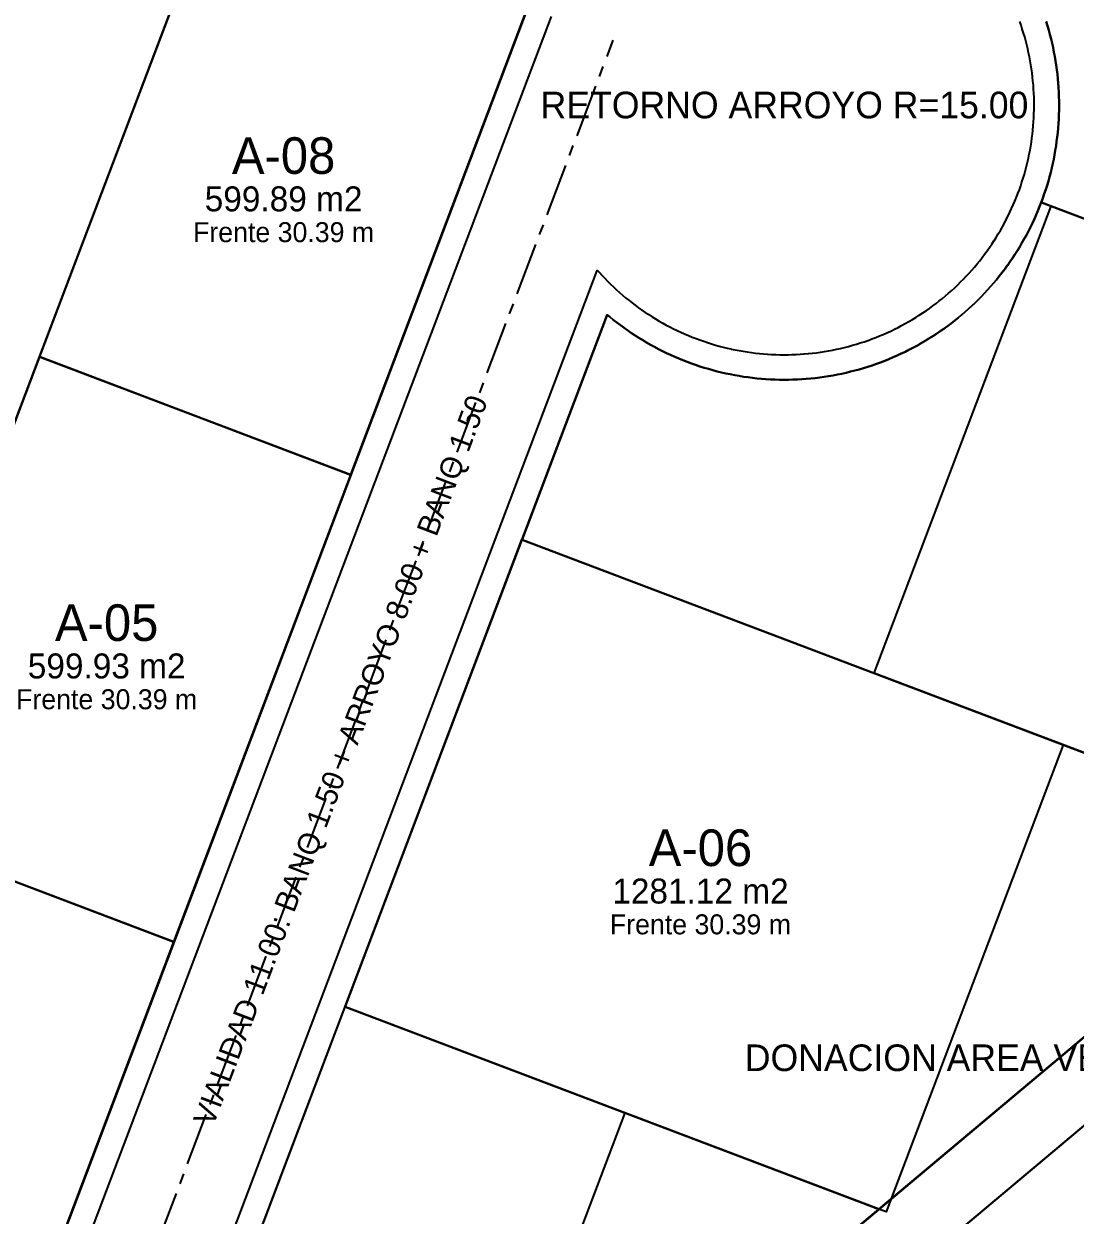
# Model space of a CAD drawing. Header units: metres. Extents: x 357856 to 358234, y 2285113 to 2285465.
# Drawn here: x 357917.5 to 357980.7, y 2285176.3 to 2285247.9 of the extents above; entities that cross this region are included whole.
import ezdxf
from ezdxf.enums import TextEntityAlignment as Align

# ---------------------------------------------------------------- set-up
doc = ezdxf.new("R2010")
doc.units = ezdxf.units.M
doc.linetypes.add('CENTER', pattern=[5.08, 3.175, -0.635, 0.635, -0.635])
for name, color, linetype in [('ACCESO', 1, 'Continuous'), ('BODEGA-HUELLA', 30, 'Continuous'), ('DONACION-AREA-VERDE', 3, 'Continuous'), ('LOTES', 2, 'Continuous'), ('POLIGONO', 5, 'Continuous'), ('TEXTO', 7, 'Continuous'), ('VIAL-ARROYO', 8, 'Continuous'), ('VIAL-DERECHO-VIA', 9, 'Continuous'), ('VIAL-EJE', 1, 'Continuous')]:
    doc.layers.add(name, color=color, linetype=linetype)

msp = doc.modelspace()

# ---------------------------------------------------------------- linework, layer by layer
at = {"layer": 'BODEGA-HUELLA'}
for points in [[(357929.065, 2285255.949), (357947.765, 2285248.863), (357937.134, 2285220.81), (357918.435, 2285227.896), (357929.065, 2285255.949)], [(357979.215, 2285236.945), (358006.281, 2285226.689), (357995.651, 2285198.635), (357968.584, 2285208.892), (357979.215, 2285236.945)], [(357918.434, 2285227.896), (357937.134, 2285220.81), (357926.504, 2285192.756), (357907.803, 2285199.843), (357918.434, 2285227.896)], [(357947.42, 2285216.912), (357979.941, 2285204.588), (357969.311, 2285176.535), (357936.79, 2285188.859), (357947.42, 2285216.912)], [(357907.802, 2285199.843), (357926.504, 2285192.756), (357915.873, 2285164.703), (357897.171, 2285171.79), (357907.802, 2285199.843)], [(357936.79, 2285188.859), (357953.601, 2285182.488), (357942.971, 2285154.435), (357926.159, 2285160.805), (357936.79, 2285188.859)]]:
    msp.add_lwpolyline(points, close=True, dxfattribs=at)
at = {"layer": 'DONACION-AREA-VERDE'}
for points in [[(358060.715, 2285253.766), (357908.265, 2285125.854)], [(357910.508, 2285122.424), (358063.944, 2285251.164)]]:
    msp.add_lwpolyline(points, dxfattribs=at)
at = {"layer": 'LOTES'}
for points in [[(357929.063, 2285255.939), (357918.438, 2285227.905), (357918.438, 2285227.905), (357918.438, 2285227.904), (357918.438, 2285227.903), (357918.438, 2285227.902), (357918.438, 2285227.901), (357918.438, 2285227.9), (357918.438, 2285227.899), (357918.438, 2285227.898), (357918.439, 2285227.897), (357918.439, 2285227.897), (357918.44, 2285227.896), (357918.44, 2285227.895), (357918.441, 2285227.894), (357918.442, 2285227.894), (357918.442, 2285227.893), (357918.443, 2285227.893), (357918.444, 2285227.892), (357937.125, 2285220.813), (357937.126, 2285220.813), (357937.127, 2285220.813), (357937.128, 2285220.813), (357937.129, 2285220.813), (357937.13, 2285220.813), (357937.131, 2285220.813), (357937.132, 2285220.813), (357937.132, 2285220.814), (357937.133, 2285220.814), (357937.134, 2285220.815), (357937.135, 2285220.815), (357937.136, 2285220.816), (357937.136, 2285220.817), (357937.137, 2285220.817), (357937.137, 2285220.818), (357937.138, 2285220.819), (357947.761, 2285248.854)], [(357978.915, 2285248.028), (357978.994, 2285247.771), (357978.994, 2285247.77), (357978.994, 2285247.77), (357978.995, 2285247.77), (357979.07, 2285247.511), (357979.07, 2285247.511), (357979.07, 2285247.511), (357979.07, 2285247.511), (357979.141, 2285247.251), (357979.141, 2285247.251), (357979.142, 2285247.251), (357979.142, 2285247.251), (357979.209, 2285246.99), (357979.209, 2285246.989), (357979.209, 2285246.989), (357979.209, 2285246.989), (357979.271, 2285246.727), (357979.272, 2285246.727), (357979.272, 2285246.727), (357979.272, 2285246.726), (357979.33, 2285246.464), (357979.33, 2285246.463), (357979.33, 2285246.463), (357979.33, 2285246.463), (357979.384, 2285246.199), (357979.384, 2285246.199), (357979.384, 2285246.199), (357979.384, 2285246.198), (357979.434, 2285245.934), (357979.434, 2285245.933), (357979.434, 2285245.933), (357979.434, 2285245.933), (357979.48, 2285245.668), (357979.48, 2285245.667), (357979.48, 2285245.667), (357979.48, 2285245.667), (357979.521, 2285245.401), (357979.521, 2285245.401), (357979.521, 2285245.4), (357979.521, 2285245.4), (357979.558, 2285245.133), (357979.558, 2285245.133), (357979.558, 2285245.133), (357979.558, 2285245.133), (357979.59, 2285244.865), (357979.59, 2285244.865), (357979.59, 2285244.865), (357979.59, 2285244.865), (357979.618, 2285244.597), (357979.618, 2285244.597), (357979.618, 2285244.596), (357979.618, 2285244.596), (357979.642, 2285244.328), (357979.642, 2285244.328), (357979.642, 2285244.328), (357979.642, 2285244.327), (357979.661, 2285244.059), (357979.661, 2285244.058), (357979.661, 2285244.058), (357979.661, 2285244.058), (357979.676, 2285243.789), (357979.676, 2285243.789), (357979.676, 2285243.789), (357979.676, 2285243.788), (357979.686, 2285243.519), (357979.686, 2285243.519), (357979.686, 2285243.519), (357979.686, 2285243.519), (357979.692, 2285243.249), (357979.692, 2285243.249), (357979.692, 2285243.249), (357979.692, 2285243.249), (357979.694, 2285242.979), (357979.694, 2285242.979), (357979.694, 2285242.979), (357979.694, 2285242.979), (357979.691, 2285242.709), (357979.691, 2285242.709), (357979.691, 2285242.709), (357979.691, 2285242.709), (357979.684, 2285242.44), (357979.684, 2285242.439), (357979.684, 2285242.439), (357979.684, 2285242.439), (357979.672, 2285242.17), (357979.672, 2285242.17), (357979.672, 2285242.169), (357979.672, 2285242.169), (357979.656, 2285241.9), (357979.656, 2285241.9), (357979.656, 2285241.9), (357979.656, 2285241.9), (357979.636, 2285241.631), (357979.636, 2285241.631), (357979.636, 2285241.631), (357979.636, 2285241.63), (357979.611, 2285241.362), (357979.611, 2285241.362), (357979.611, 2285241.362), (357979.611, 2285241.362), (357979.582, 2285241.094), (357979.582, 2285241.094), (357979.582, 2285241.093), (357979.582, 2285241.093), (357979.548, 2285240.826), (357979.548, 2285240.826), (357979.548, 2285240.826), (357979.548, 2285240.825), (357979.51, 2285240.559), (357979.51, 2285240.558), (357979.51, 2285240.558), (357979.51, 2285240.558), (357979.468, 2285240.292), (357979.468, 2285240.292), (357979.468, 2285240.292), (357979.468, 2285240.291), (357979.421, 2285240.026), (357979.421, 2285240.026), (357979.421, 2285240.026), (357979.421, 2285240.026), (357979.37, 2285239.761), (357979.37, 2285239.761), (357979.37, 2285239.761), (357979.37, 2285239.76), (357979.314, 2285239.497), (357979.314, 2285239.497), (357979.314, 2285239.496), (357979.314, 2285239.496), (357979.255, 2285239.234), (357979.255, 2285239.233), (357979.255, 2285239.233), (357979.255, 2285239.233), (357979.191, 2285238.971), (357979.191, 2285238.971), (357979.191, 2285238.971), (357979.191, 2285238.971), (357979.122, 2285238.71), (357979.122, 2285238.71), (357979.122, 2285238.71), (357979.122, 2285238.71), (357979.05, 2285238.45), (357979.05, 2285238.45), (357979.05, 2285238.45), (357979.05, 2285238.449), (357978.973, 2285238.191), (357978.973, 2285238.191), (357978.973, 2285238.191), (357978.973, 2285238.191), (357978.892, 2285237.934), (357978.892, 2285237.934), (357978.892, 2285237.933), (357978.892, 2285237.933), (357978.807, 2285237.678), (357978.807, 2285237.677), (357978.806, 2285237.677), (357978.806, 2285237.677), (357978.717, 2285237.423), (357978.717, 2285237.423), (357978.717, 2285237.422), (357978.717, 2285237.422), (357978.63, 2285237.188), (357978.63, 2285237.188), (357978.63, 2285237.186), (357978.629, 2285237.184), (357978.629, 2285237.182), (357978.629, 2285237.18), (357978.629, 2285237.178), (357978.63, 2285237.176), (357978.63, 2285237.175), (357978.631, 2285237.173), (357978.632, 2285237.171), (357978.633, 2285237.169), (357978.634, 2285237.168), (357978.635, 2285237.166), (357978.637, 2285237.165), (357978.639, 2285237.164), (357978.64, 2285237.163), (357978.642, 2285237.162), (358021.537, 2285220.908)], [(358021.532, 2285220.909), (357978.633, 2285237.166), (357978.632, 2285237.166), (357978.631, 2285237.166), (357978.63, 2285237.167), (357978.629, 2285237.167), (357978.628, 2285237.166), (357978.627, 2285237.166), (357978.626, 2285237.166), (357978.625, 2285237.166), (357978.624, 2285237.165), (357978.623, 2285237.165), (357978.623, 2285237.164), (357978.622, 2285237.163), (357978.621, 2285237.163), (357978.621, 2285237.162), (357978.62, 2285237.161), (357978.62, 2285237.16), (357978.526, 2285236.918), (357978.526, 2285236.918), (357978.526, 2285236.918), (357978.526, 2285236.918), (357978.526, 2285236.917), (357978.424, 2285236.668), (357978.424, 2285236.668), (357978.424, 2285236.668), (357978.424, 2285236.668), (357978.424, 2285236.667), (357978.318, 2285236.419), (357978.318, 2285236.419), (357978.318, 2285236.419), (357978.318, 2285236.419), (357978.318, 2285236.419), (357978.208, 2285236.173), (357978.208, 2285236.173), (357978.208, 2285236.173), (357978.208, 2285236.173), (357978.208, 2285236.173), (357978.094, 2285235.928), (357978.094, 2285235.928), (357978.094, 2285235.928), (357978.094, 2285235.928), (357978.094, 2285235.928), (357977.976, 2285235.685), (357977.976, 2285235.685), (357977.976, 2285235.685), (357977.976, 2285235.685), (357977.976, 2285235.685), (357977.854, 2285235.444), (357977.854, 2285235.444), (357977.854, 2285235.444), (357977.854, 2285235.444), (357977.854, 2285235.444), (357977.728, 2285235.206), (357977.728, 2285235.206), (357977.728, 2285235.205), (357977.728, 2285235.205), (357977.728, 2285235.205), (357977.599, 2285234.969), (357977.599, 2285234.969), (357977.599, 2285234.969), (357977.598, 2285234.969), (357977.598, 2285234.969), (357977.465, 2285234.734), (357977.465, 2285234.734), (357977.465, 2285234.734), (357977.465, 2285234.734), (357977.465, 2285234.734), (357977.328, 2285234.502), (357977.328, 2285234.502), (357977.328, 2285234.502), (357977.327, 2285234.502), (357977.327, 2285234.502), (357977.186, 2285234.272), (357977.186, 2285234.272), (357977.186, 2285234.272), (357977.186, 2285234.271), (357977.186, 2285234.271), (357977.041, 2285234.044), (357977.041, 2285234.044), (357977.041, 2285234.044), (357977.041, 2285234.044), (357977.041, 2285234.044), (357976.893, 2285233.819), (357976.893, 2285233.819), (357976.893, 2285233.818), (357976.893, 2285233.818), (357976.893, 2285233.818), (357976.74, 2285233.596), (357976.74, 2285233.596), (357976.74, 2285233.596), (357976.74, 2285233.595), (357976.74, 2285233.595), (357976.585, 2285233.375), (357976.584, 2285233.375), (357976.584, 2285233.375), (357976.584, 2285233.375), (357976.584, 2285233.375), (357976.425, 2285233.158), (357976.425, 2285233.157), (357976.425, 2285233.157), (357976.425, 2285233.157), (357976.425, 2285233.157), (357976.262, 2285232.942), (357976.262, 2285232.942), (357976.262, 2285232.942), (357976.262, 2285232.942), (357976.262, 2285232.942), (357976.095, 2285232.73), (357976.095, 2285232.73), (357976.095, 2285232.73), (357976.095, 2285232.73), (357976.095, 2285232.73), (357975.925, 2285232.52), (357975.925, 2285232.52), (357975.925, 2285232.52), (357975.925, 2285232.52), (357975.925, 2285232.52), (357975.752, 2285232.313), (357975.752, 2285232.313), (357975.752, 2285232.313), (357975.752, 2285232.313), (357975.752, 2285232.313), (357975.575, 2285232.109), (357975.575, 2285232.109), (357975.575, 2285232.109), (357975.575, 2285232.109), (357975.575, 2285232.109), (357975.395, 2285231.908), (357975.395, 2285231.908), (357975.395, 2285231.908), (357975.395, 2285231.908), (357975.395, 2285231.908), (357975.212, 2285231.71), (357975.212, 2285231.71), (357975.211, 2285231.71), (357975.211, 2285231.71), (357975.211, 2285231.71), (357975.025, 2285231.515), (357975.025, 2285231.515), (357975.025, 2285231.515), (357975.025, 2285231.515), (357975.025, 2285231.515), (357974.835, 2285231.323), (357974.835, 2285231.323), (357974.835, 2285231.323), (357974.835, 2285231.323), (357974.835, 2285231.323), (357974.642, 2285231.134), (357974.642, 2285231.134), (357974.642, 2285231.134), (357974.642, 2285231.134), (357974.642, 2285231.134), (357974.446, 2285230.948), (357974.446, 2285230.948), (357974.446, 2285230.948), (357974.446, 2285230.948), (357974.446, 2285230.948), (357974.247, 2285230.766), (357974.247, 2285230.766), (357974.247, 2285230.766), (357974.247, 2285230.766), (357974.247, 2285230.765), (357974.045, 2285230.587), (357974.045, 2285230.586), (357974.045, 2285230.586), (357974.045, 2285230.586), (357974.045, 2285230.586), (357973.841, 2285230.411), (357973.841, 2285230.411), (357973.841, 2285230.411), (357973.84, 2285230.41), (357973.84, 2285230.41), (357973.633, 2285230.238), (357973.633, 2285230.238), (357973.633, 2285230.238), (357973.633, 2285230.238), (357973.633, 2285230.238), (357973.423, 2285230.069), (357973.422, 2285230.069), (357973.422, 2285230.069), (357973.422, 2285230.069), (357973.422, 2285230.069), (357973.209, 2285229.903), (357973.209, 2285229.903), (357973.209, 2285229.903), (357973.209, 2285229.903), (357973.209, 2285229.903), (357972.993, 2285229.741), (357972.993, 2285229.741), (357972.993, 2285229.741), (357972.993, 2285229.741), (357972.993, 2285229.741), (357972.775, 2285229.583), (357972.775, 2285229.583), (357972.775, 2285229.583), (357972.775, 2285229.583), (357972.775, 2285229.583), (357972.554, 2285229.428), (357972.554, 2285229.428), (357972.554, 2285229.428), (357972.554, 2285229.428), (357972.554, 2285229.428), (357972.33, 2285229.276), (357972.33, 2285229.276), (357972.33, 2285229.276), (357972.33, 2285229.276), (357972.33, 2285229.276), (357972.104, 2285229.129), (357972.104, 2285229.129), (357972.104, 2285229.129), (357972.104, 2285229.129), (357972.104, 2285229.129), (357971.876, 2285228.985), (357971.876, 2285228.985), (357971.876, 2285228.985), (357971.876, 2285228.985), (357971.875, 2285228.985), (357971.645, 2285228.845), (357971.645, 2285228.845), (357971.645, 2285228.845), (357971.645, 2285228.845), (357971.645, 2285228.845), (357971.412, 2285228.708), (357971.412, 2285228.708), (357971.412, 2285228.708), (357971.412, 2285228.708), (357971.412, 2285228.708), (357971.177, 2285228.576), (357971.177, 2285228.576), (357971.177, 2285228.576), (357971.177, 2285228.576), (357971.177, 2285228.576), (357970.94, 2285228.447), (357970.939, 2285228.447), (357970.939, 2285228.447), (357970.939, 2285228.447), (357970.939, 2285228.447), (357970.7, 2285228.322), (357970.7, 2285228.322), (357970.7, 2285228.322), (357970.7, 2285228.322), (357970.7, 2285228.322), (357970.459, 2285228.202), (357970.459, 2285228.201), (357970.459, 2285228.201), (357970.458, 2285228.201), (357970.458, 2285228.201), (357970.215, 2285228.085), (357970.215, 2285228.085), (357970.215, 2285228.085), (357970.215, 2285228.085), (357970.215, 2285228.084), (357969.97, 2285227.972), (357969.97, 2285227.972), (357969.97, 2285227.972), (357969.97, 2285227.972), (357969.97, 2285227.972), (357969.723, 2285227.863), (357969.723, 2285227.863), (357969.723, 2285227.863), (357969.723, 2285227.863), (357969.723, 2285227.863), (357969.474, 2285227.758), (357969.474, 2285227.758), (357969.474, 2285227.758), (357969.474, 2285227.758), (357969.474, 2285227.758), (357969.224, 2285227.657), (357969.224, 2285227.657), (357969.224, 2285227.657), (357969.223, 2285227.657), (357969.223, 2285227.657), (357968.972, 2285227.561), (357968.972, 2285227.561), (357968.971, 2285227.561), (357968.971, 2285227.561), (357968.971, 2285227.561), (357968.718, 2285227.468), (357968.718, 2285227.468), (357968.718, 2285227.468), (357968.718, 2285227.468), (357968.718, 2285227.468), (357968.463, 2285227.38), (357968.463, 2285227.38), (357968.463, 2285227.38), (357968.463, 2285227.38), (357968.462, 2285227.38), (357968.206, 2285227.296), (357968.206, 2285227.296), (357968.206, 2285227.296), (357968.206, 2285227.296), (357968.206, 2285227.296), (357967.948, 2285227.216), (357967.948, 2285227.216), (357967.948, 2285227.216), (357967.948, 2285227.216), (357967.948, 2285227.216), (357967.689, 2285227.14), (357967.689, 2285227.14), (357967.689, 2285227.14), (357967.689, 2285227.14), (357967.689, 2285227.14), (357967.429, 2285227.069), (357967.429, 2285227.069), (357967.429, 2285227.069), (357967.429, 2285227.069), (357967.429, 2285227.069), (357967.167, 2285227.002), (357967.167, 2285227.002), (357967.167, 2285227.002), (357967.167, 2285227.002), (357967.167, 2285227.002), (357966.905, 2285226.939), (357966.905, 2285226.939), (357966.905, 2285226.939), (357966.905, 2285226.939), (357966.904, 2285226.939), (357966.641, 2285226.88), (357966.641, 2285226.88), (357966.641, 2285226.88), (357966.641, 2285226.88), (357966.641, 2285226.88), (357966.377, 2285226.826), (357966.377, 2285226.826), (357966.377, 2285226.826), (357966.377, 2285226.826), (357966.376, 2285226.826), (357966.111, 2285226.776), (357966.111, 2285226.776), (357966.111, 2285226.776), (357966.111, 2285226.776), (357966.111, 2285226.776), (357965.845, 2285226.731), (357965.845, 2285226.731), (357965.845, 2285226.731), (357965.845, 2285226.731), (357965.845, 2285226.731), (357965.579, 2285226.689), (357965.578, 2285226.689), (357965.578, 2285226.689), (357965.578, 2285226.689), (357965.578, 2285226.689), (357965.311, 2285226.653), (357965.311, 2285226.653), (357965.311, 2285226.653), (357965.311, 2285226.653), (357965.311, 2285226.653), (357965.043, 2285226.62), (357965.043, 2285226.62), (357965.043, 2285226.62), (357965.043, 2285226.62), (357965.043, 2285226.62), (357964.775, 2285226.592), (357964.774, 2285226.592), (357964.774, 2285226.592), (357964.774, 2285226.592), (357964.774, 2285226.592), (357964.506, 2285226.568), (357964.506, 2285226.568), (357964.505, 2285226.568), (357964.505, 2285226.568), (357964.505, 2285226.568), (357964.236, 2285226.549), (357964.236, 2285226.549), (357964.236, 2285226.549), (357964.236, 2285226.549), (357964.236, 2285226.549), (357963.967, 2285226.534), (357963.967, 2285226.534), (357963.967, 2285226.534), (357963.967, 2285226.534), (357963.966, 2285226.534), (357963.697, 2285226.524), (357963.697, 2285226.524), (357963.697, 2285226.524), (357963.697, 2285226.524), (357963.697, 2285226.524), (357963.427, 2285226.518), (357963.427, 2285226.518), (357963.427, 2285226.518), (357963.427, 2285226.518), (357963.427, 2285226.518), (357963.157, 2285226.516), (357963.157, 2285226.516), (357963.157, 2285226.516), (357963.157, 2285226.516), (357963.157, 2285226.516), (357962.887, 2285226.519), (357962.887, 2285226.519), (357962.887, 2285226.519), (357962.887, 2285226.519), (357962.887, 2285226.519), (357962.617, 2285226.526), (357962.617, 2285226.526), (357962.617, 2285226.526), (357962.617, 2285226.526), (357962.617, 2285226.526), (357962.348, 2285226.538), (357962.347, 2285226.538), (357962.347, 2285226.538), (357962.347, 2285226.538), (357962.347, 2285226.538), (357962.078, 2285226.554), (357962.078, 2285226.554), (357962.078, 2285226.554), (357962.078, 2285226.554), (357962.078, 2285226.554), (357961.809, 2285226.575), (357961.809, 2285226.575), (357961.809, 2285226.575), (357961.809, 2285226.575), (357961.808, 2285226.575), (357961.54, 2285226.599), (357961.54, 2285226.599), (357961.54, 2285226.599), (357961.54, 2285226.599), (357961.54, 2285226.599), (357961.272, 2285226.629), (357961.272, 2285226.629), (357961.271, 2285226.629), (357961.271, 2285226.629), (357961.271, 2285226.629), (357961.004, 2285226.662), (357961.004, 2285226.662), (357961.004, 2285226.662), (357961.003, 2285226.662), (357961.003, 2285226.662), (357960.736, 2285226.7), (357960.736, 2285226.7), (357960.736, 2285226.7), (357960.736, 2285226.7), (357960.736, 2285226.7), (357960.47, 2285226.743), (357960.47, 2285226.743), (357960.47, 2285226.743), (357960.47, 2285226.743), (357960.469, 2285226.743), (357960.204, 2285226.789), (357960.204, 2285226.789), (357960.204, 2285226.79), (357960.204, 2285226.79), (357960.204, 2285226.79), (357959.939, 2285226.841), (357959.939, 2285226.841), (357959.939, 2285226.841), (357959.939, 2285226.841), (357959.938, 2285226.841), (357959.675, 2285226.896), (357959.675, 2285226.896), (357959.674, 2285226.896), (357959.674, 2285226.896), (357959.674, 2285226.896), (357959.411, 2285226.956), (357959.411, 2285226.956), (357959.411, 2285226.956), (357959.411, 2285226.956), (357959.411, 2285226.956), (357959.149, 2285227.02), (357959.149, 2285227.02), (357959.149, 2285227.02), (357959.149, 2285227.02), (357959.149, 2285227.02), (357958.888, 2285227.088), (357958.888, 2285227.088), (357958.888, 2285227.088), (357958.888, 2285227.088), (357958.888, 2285227.088), (357958.628, 2285227.161), (357958.628, 2285227.161), (357958.628, 2285227.161), (357958.628, 2285227.161), (357958.627, 2285227.161), (357958.369, 2285227.238), (357958.369, 2285227.238), (357958.369, 2285227.238), (357958.369, 2285227.238), (357958.369, 2285227.238), (357958.112, 2285227.319), (357958.111, 2285227.319), (357958.111, 2285227.319), (357958.111, 2285227.319), (357958.111, 2285227.319), (357957.855, 2285227.404), (357957.855, 2285227.404), (357957.855, 2285227.404), (357957.855, 2285227.404), (357957.855, 2285227.404), (357957.601, 2285227.493), (357957.601, 2285227.493), (357957.6, 2285227.493), (357957.6, 2285227.493), (357957.6, 2285227.493), (357957.347, 2285227.587), (357957.347, 2285227.587), (357957.347, 2285227.587), (357957.347, 2285227.587), (357957.347, 2285227.587), (357957.096, 2285227.685), (357957.096, 2285227.685), (357957.096, 2285227.685), (357957.095, 2285227.685), (357957.095, 2285227.685), (357956.846, 2285227.786), (357956.846, 2285227.786), (357956.846, 2285227.787), (357956.845, 2285227.787), (357956.845, 2285227.787), (357956.597, 2285227.892), (357956.597, 2285227.892), (357956.597, 2285227.892), (357956.597, 2285227.892), (357956.597, 2285227.893), (357956.351, 2285228.002), (357956.351, 2285228.002), (357956.351, 2285228.002), (357956.351, 2285228.002), (357956.35, 2285228.002), (357956.106, 2285228.116), (357956.106, 2285228.116), (357956.106, 2285228.116), (357956.106, 2285228.116), (357956.106, 2285228.116), (357955.863, 2285228.234), (357955.863, 2285228.234), (357955.863, 2285228.234), (357955.863, 2285228.234), (357955.863, 2285228.234), (357955.622, 2285228.356), (357955.622, 2285228.356), (357955.622, 2285228.356), (357955.622, 2285228.356), (357955.622, 2285228.356), (357955.383, 2285228.482), (357955.383, 2285228.482), (357955.383, 2285228.482), (357955.383, 2285228.482), (357955.383, 2285228.482), (357955.147, 2285228.612), (357955.147, 2285228.612), (357955.147, 2285228.612), (357955.146, 2285228.612), (357955.146, 2285228.612), (357954.912, 2285228.745), (357954.912, 2285228.745), (357954.912, 2285228.745), (357954.912, 2285228.746), (357954.912, 2285228.746), (357954.68, 2285228.883), (357954.68, 2285228.883), (357954.68, 2285228.883), (357954.679, 2285228.883), (357954.679, 2285228.883), (357954.45, 2285229.024), (357954.45, 2285229.024), (357954.449, 2285229.024), (357954.449, 2285229.024), (357954.449, 2285229.024), (357954.222, 2285229.169), (357954.222, 2285229.169), (357954.222, 2285229.169), (357954.222, 2285229.169), (357954.222, 2285229.169), (357953.996, 2285229.318), (357953.996, 2285229.318), (357953.996, 2285229.318), (357953.996, 2285229.318), (357953.996, 2285229.318), (357953.774, 2285229.47), (357953.774, 2285229.47), (357953.773, 2285229.47), (357953.773, 2285229.47), (357953.773, 2285229.47), (357953.553, 2285229.626), (357953.553, 2285229.626), (357953.553, 2285229.626), (357953.553, 2285229.626), (357953.553, 2285229.626), (357953.335, 2285229.785), (357953.335, 2285229.785), (357953.335, 2285229.786), (357953.335, 2285229.786), (357953.335, 2285229.786), (357953.12, 2285229.949), (357953.12, 2285229.949), (357953.12, 2285229.949), (357953.12, 2285229.949), (357953.12, 2285229.949), (357952.908, 2285230.115), (357952.908, 2285230.115), (357952.908, 2285230.115), (357952.908, 2285230.115), (357952.907, 2285230.115), (357952.698, 2285230.285), (357952.698, 2285230.285), (357952.698, 2285230.285), (357952.698, 2285230.285), (357952.698, 2285230.285), (357952.55, 2285230.409), (357952.55, 2285230.409), (357952.55, 2285230.41), (357952.549, 2285230.41), (357952.549, 2285230.41), (357952.549, 2285230.41), (357952.549, 2285230.41), (357952.548, 2285230.411), (357952.547, 2285230.411), (357952.546, 2285230.411), (357952.545, 2285230.412), (357952.544, 2285230.412), (357952.543, 2285230.412), (357952.542, 2285230.412), (357952.541, 2285230.412), (357952.54, 2285230.411), (357952.539, 2285230.411), (357952.538, 2285230.411), (357952.537, 2285230.41), (357952.537, 2285230.41), (357952.536, 2285230.409), (357952.535, 2285230.408), (357952.535, 2285230.407), (357952.534, 2285230.406), (357952.534, 2285230.406), (357952.534, 2285230.406), (357952.534, 2285230.406), (357952.534, 2285230.405), (357952.534, 2285230.405), (357952.534, 2285230.405), (357947.424, 2285216.921), (357947.424, 2285216.921), (357947.424, 2285216.92), (357947.423, 2285216.919), (357947.423, 2285216.918), (357947.423, 2285216.917), (357947.423, 2285216.916), (357947.424, 2285216.915), (357947.424, 2285216.914), (357947.424, 2285216.914), (357947.425, 2285216.913), (357947.425, 2285216.912), (357947.426, 2285216.911), (357947.426, 2285216.91), (357947.427, 2285216.91), (357947.428, 2285216.909), (357947.429, 2285216.909), (357947.43, 2285216.908), (357995.203, 2285198.805)], [(357907.812, 2285199.839), (357926.494, 2285192.76), (357926.495, 2285192.76), (357926.496, 2285192.759), (357926.497, 2285192.759), (357926.498, 2285192.759), (357926.499, 2285192.759), (357926.5, 2285192.76), (357926.501, 2285192.76), (357926.502, 2285192.76), (357926.503, 2285192.761), (357926.504, 2285192.761), (357926.504, 2285192.762), (357926.505, 2285192.762), (357926.506, 2285192.763), (357926.506, 2285192.764), (357926.507, 2285192.765), (357926.507, 2285192.766), (357937.131, 2285220.8), (357937.131, 2285220.801), (357937.131, 2285220.802), (357937.131, 2285220.803), (357937.131, 2285220.804), (357937.131, 2285220.805), (357937.131, 2285220.806), (357937.131, 2285220.807), (357937.13, 2285220.808), (357937.13, 2285220.809), (357937.129, 2285220.81), (357937.129, 2285220.811), (357937.128, 2285220.811), (357937.127, 2285220.812), (357937.127, 2285220.812), (357937.126, 2285220.813), (357937.125, 2285220.813), (357918.444, 2285227.892), (357918.443, 2285227.893), (357918.442, 2285227.893), (357918.441, 2285227.893), (357918.44, 2285227.893), (357918.439, 2285227.893), (357918.438, 2285227.893), (357918.437, 2285227.892), (357918.436, 2285227.892), (357918.436, 2285227.892), (357918.435, 2285227.891), (357918.434, 2285227.89), (357918.433, 2285227.89), (357918.433, 2285227.889), (357918.432, 2285227.888), (357918.432, 2285227.887), (357918.431, 2285227.886), (357907.806, 2285199.852)], [(357995.192, 2285198.809), (357947.43, 2285216.908), (357947.429, 2285216.909), (357947.428, 2285216.909), (357947.427, 2285216.909), (357947.426, 2285216.909), (357947.425, 2285216.909), (357947.424, 2285216.909), (357947.423, 2285216.908), (357947.422, 2285216.908), (357947.421, 2285216.908), (357947.42, 2285216.907), (357947.42, 2285216.907), (357947.419, 2285216.906), (357947.418, 2285216.905), (357947.418, 2285216.904), (357947.417, 2285216.903), (357947.417, 2285216.903), (357936.793, 2285188.868), (357936.793, 2285188.868), (357936.793, 2285188.867), (357936.793, 2285188.866), (357936.793, 2285188.865), (357936.793, 2285188.864), (357936.793, 2285188.863), (357936.793, 2285188.862), (357936.793, 2285188.861), (357936.794, 2285188.86), (357936.794, 2285188.859), (357936.795, 2285188.859), (357936.795, 2285188.858), (357936.796, 2285188.857), (357936.797, 2285188.856), (357936.797, 2285188.856), (357936.798, 2285188.855), (357936.799, 2285188.855), (357968.863, 2285176.705), (357968.864, 2285176.704), (357968.865, 2285176.704), (357968.866, 2285176.704), (357968.867, 2285176.704), (357968.868, 2285176.704), (357968.868, 2285176.704), (357968.869, 2285176.705), (357968.87, 2285176.705), (357968.871, 2285176.705), (357968.872, 2285176.706), (357968.873, 2285176.706), (357995.195, 2285198.792)], [(357915.876, 2285164.712), (357926.5, 2285192.747), (357926.5, 2285192.748), (357926.501, 2285192.749), (357926.501, 2285192.75), (357926.501, 2285192.751), (357926.501, 2285192.752), (357926.5, 2285192.753), (357926.5, 2285192.754), (357926.5, 2285192.755), (357926.499, 2285192.756), (357926.499, 2285192.756), (357926.498, 2285192.757), (357926.498, 2285192.758), (357926.497, 2285192.759), (357926.496, 2285192.759), (357926.495, 2285192.76), (357926.494, 2285192.76), (357907.812, 2285199.839)], [(357942.533, 2285154.606), (357968.855, 2285176.692), (357968.856, 2285176.692), (357968.857, 2285176.693), (357968.857, 2285176.694), (357968.858, 2285176.695), (357968.858, 2285176.696), (357968.858, 2285176.697), (357968.859, 2285176.698), (357968.859, 2285176.698), (357968.859, 2285176.699), (357968.859, 2285176.7), (357968.859, 2285176.701), (357968.858, 2285176.702), (357968.858, 2285176.703), (357968.857, 2285176.704), (357968.857, 2285176.705), (357968.856, 2285176.706), (357968.856, 2285176.707), (357968.855, 2285176.707), (357968.854, 2285176.708), (357968.853, 2285176.708), (357968.852, 2285176.709), (357936.799, 2285188.855), (357936.798, 2285188.855), (357936.797, 2285188.856), (357936.796, 2285188.856), (357936.795, 2285188.856), (357936.794, 2285188.856), (357936.793, 2285188.855), (357936.792, 2285188.855), (357936.791, 2285188.855), (357936.791, 2285188.854), (357936.79, 2285188.854), (357936.789, 2285188.853), (357936.788, 2285188.852), (357936.788, 2285188.852), (357936.787, 2285188.851), (357936.787, 2285188.85), (357936.786, 2285188.849), (357926.163, 2285160.815)]]:
    msp.add_lwpolyline(points, dxfattribs=at)
at = {"layer": 'POLIGONO'}
msp.add_lwpolyline([(357879.275, 2285124.569), (357941.62, 2285289.073), (358060.309, 2285262.565), (358062.258, 2285261.775), (358063.927, 2285260.344), (358065.119, 2285258.556), (358065.644, 2285256.291), (358065.512, 2285254.145), (358063.945, 2285251.165), (357910.507, 2285122.423), (357905.462, 2285119.92), (357901.328, 2285119.682), (357879.275, 2285124.569)], close=True, dxfattribs=at)
at = {"layer": 'VIAL-ARROYO'}
for points in [[(357949.167, 2285248.332), (357916.677, 2285162.593)], [(357923.585, 2285158.244), (357951.942, 2285233.076), (357951.942, 2285233.077), (357951.943, 2285233.078), (357951.943, 2285233.079), (357951.944, 2285233.079), (357951.944, 2285233.08), (357951.945, 2285233.081), (357951.946, 2285233.081), (357951.947, 2285233.082), (357951.948, 2285233.082), (357951.949, 2285233.082), (357951.95, 2285233.082), (357951.951, 2285233.083), (357951.952, 2285233.083), (357951.953, 2285233.082), (357951.954, 2285233.082), (357951.954, 2285233.082), (357951.955, 2285233.082), (357951.956, 2285233.081), (357951.957, 2285233.081), (357951.958, 2285233.08), (357951.959, 2285233.079), (357952.057, 2285232.968), (357952.057, 2285232.968), (357952.223, 2285232.787), (357952.223, 2285232.787), (357952.392, 2285232.609), (357952.392, 2285232.609), (357952.564, 2285232.434), (357952.564, 2285232.434), (357952.738, 2285232.261), (357952.738, 2285232.261), (357952.916, 2285232.092), (357952.916, 2285232.091), (357953.096, 2285231.925), (357953.096, 2285231.925), (357953.278, 2285231.761), (357953.279, 2285231.761), (357953.464, 2285231.6), (357953.464, 2285231.6), (357953.652, 2285231.443), (357953.652, 2285231.443), (357953.843, 2285231.288), (357953.843, 2285231.288), (357954.036, 2285231.137), (357954.036, 2285231.137), (357954.231, 2285230.988), (357954.232, 2285230.988), (357954.429, 2285230.843), (357954.43, 2285230.843), (357954.63, 2285230.702), (357954.63, 2285230.701), (357954.832, 2285230.563), (357954.833, 2285230.563), (357955.037, 2285230.428), (357955.037, 2285230.428), (357955.244, 2285230.296), (357955.244, 2285230.296), (357955.454, 2285230.168), (357955.454, 2285230.168), (357955.665, 2285230.043), (357955.665, 2285230.043), (357955.878, 2285229.921), (357955.878, 2285229.921), (357956.093, 2285229.803), (357956.093, 2285229.803), (357956.31, 2285229.689), (357956.311, 2285229.689), (357956.529, 2285229.578), (357956.53, 2285229.578), (357956.75, 2285229.471), (357956.75, 2285229.471), (357956.973, 2285229.367), (357956.973, 2285229.367), (357957.197, 2285229.267), (357957.197, 2285229.267), (357957.423, 2285229.171), (357957.423, 2285229.171), (357957.65, 2285229.079), (357957.65, 2285229.078), (357957.879, 2285228.99), (357957.879, 2285228.99), (357958.109, 2285228.905), (357958.109, 2285228.905), (357958.34, 2285228.823), (357958.341, 2285228.823), (357958.573, 2285228.746), (357958.573, 2285228.746), (357958.807, 2285228.672), (357958.808, 2285228.672), (357959.043, 2285228.602), (357959.043, 2285228.602), (357959.279, 2285228.536), (357959.279, 2285228.536), (357959.517, 2285228.474), (357959.517, 2285228.474), (357959.755, 2285228.416), (357959.755, 2285228.416), (357959.994, 2285228.362), (357959.995, 2285228.361), (357960.235, 2285228.311), (357960.235, 2285228.311), (357960.476, 2285228.265), (357960.476, 2285228.265), (357960.717, 2285228.222), (357960.717, 2285228.222), (357960.96, 2285228.184), (357960.96, 2285228.184), (357961.203, 2285228.149), (357961.203, 2285228.149), (357961.446, 2285228.118), (357961.446, 2285228.118), (357961.69, 2285228.092), (357961.69, 2285228.092), (357961.935, 2285228.069), (357961.935, 2285228.069), (357962.179, 2285228.051), (357962.179, 2285228.051), (357962.424, 2285228.036), (357962.424, 2285228.036), (357962.669, 2285228.025), (357962.67, 2285228.025), (357962.915, 2285228.019), (357962.915, 2285228.019), (357963.16, 2285228.016), (357963.16, 2285228.016), (357963.406, 2285228.018), (357963.406, 2285228.018), (357963.651, 2285228.023), (357963.651, 2285228.023), (357963.896, 2285228.033), (357963.896, 2285228.033), (357964.141, 2285228.046), (357964.142, 2285228.046), (357964.386, 2285228.064), (357964.386, 2285228.064), (357964.631, 2285228.085), (357964.631, 2285228.085), (357964.875, 2285228.111), (357964.875, 2285228.111), (357965.118, 2285228.14), (357965.119, 2285228.14), (357965.362, 2285228.174), (357965.362, 2285228.174), (357965.604, 2285228.211), (357965.604, 2285228.211), (357965.846, 2285228.253), (357965.846, 2285228.253), (357966.087, 2285228.298), (357966.087, 2285228.298), (357966.328, 2285228.347), (357966.328, 2285228.347), (357966.567, 2285228.4), (357966.567, 2285228.4), (357966.806, 2285228.458), (357966.806, 2285228.458), (357967.044, 2285228.519), (357967.044, 2285228.519), (357967.28, 2285228.584), (357967.281, 2285228.584), (357967.516, 2285228.652), (357967.516, 2285228.652), (357967.75, 2285228.725), (357967.751, 2285228.725), (357967.984, 2285228.801), (357967.984, 2285228.802), (357968.216, 2285228.882), (357968.216, 2285228.882), (357968.446, 2285228.966), (357968.446, 2285228.966), (357968.675, 2285229.054), (357968.675, 2285229.054), (357968.903, 2285229.145), (357968.903, 2285229.145), (357969.129, 2285229.24), (357969.129, 2285229.24), (357969.354, 2285229.339), (357969.354, 2285229.339), (357969.577, 2285229.442), (357969.577, 2285229.442), (357969.798, 2285229.548), (357969.798, 2285229.548), (357970.018, 2285229.658), (357970.018, 2285229.658), (357970.235, 2285229.771), (357970.235, 2285229.772), (357970.451, 2285229.888), (357970.451, 2285229.889), (357970.665, 2285230.009), (357970.665, 2285230.009), (357970.877, 2285230.133), (357970.877, 2285230.133), (357971.086, 2285230.26), (357971.086, 2285230.26), (357971.294, 2285230.391), (357971.294, 2285230.391), (357971.499, 2285230.525), (357971.5, 2285230.526), (357971.703, 2285230.663), (357971.703, 2285230.663), (357971.904, 2285230.804), (357971.904, 2285230.804), (357972.102, 2285230.948), (357972.103, 2285230.948), (357972.299, 2285231.095), (357972.299, 2285231.095), (357972.492, 2285231.246), (357972.493, 2285231.246), (357972.684, 2285231.4), (357972.684, 2285231.4), (357972.873, 2285231.556), (357972.873, 2285231.557), (357973.059, 2285231.716), (357973.059, 2285231.716), (357973.242, 2285231.879), (357973.243, 2285231.879), (357973.423, 2285232.045), (357973.423, 2285232.045), (357973.601, 2285232.214), (357973.602, 2285232.214), (357973.777, 2285232.386), (357973.777, 2285232.386), (357973.949, 2285232.56), (357973.949, 2285232.56), (357974.119, 2285232.738), (357974.119, 2285232.738), (357974.286, 2285232.918), (357974.286, 2285232.918), (357974.449, 2285233.101), (357974.449, 2285233.101), (357974.61, 2285233.286), (357974.61, 2285233.286), (357974.768, 2285233.474), (357974.768, 2285233.474), (357974.922, 2285233.665), (357974.922, 2285233.665), (357975.074, 2285233.858), (357975.074, 2285233.858), (357975.222, 2285234.054), (357975.222, 2285234.054), (357975.367, 2285234.252), (357975.367, 2285234.252), (357975.509, 2285234.452), (357975.509, 2285234.452), (357975.647, 2285234.655), (357975.647, 2285234.655), (357975.782, 2285234.859), (357975.783, 2285234.86), (357975.914, 2285235.066), (357975.914, 2285235.067), (357976.043, 2285235.276), (357976.043, 2285235.276), (357976.168, 2285235.487), (357976.168, 2285235.487), (357976.289, 2285235.7), (357976.289, 2285235.7), (357976.407, 2285235.915), (357976.407, 2285235.916), (357976.521, 2285236.133), (357976.521, 2285236.133), (357976.632, 2285236.352), (357976.632, 2285236.352), (357976.739, 2285236.572), (357976.74, 2285236.572), (357976.843, 2285236.795), (357976.843, 2285236.795), (357976.943, 2285237.019), (357976.943, 2285237.019), (357977.039, 2285237.245), (357977.039, 2285237.245), (357977.132, 2285237.472), (357977.132, 2285237.472), (357977.221, 2285237.701), (357977.221, 2285237.701), (357977.306, 2285237.931), (357977.306, 2285237.931), (357977.387, 2285238.163), (357977.387, 2285238.163), (357977.465, 2285238.395), (357977.465, 2285238.396), (357977.538, 2285238.63), (357977.538, 2285238.63), (357977.608, 2285238.865), (357977.608, 2285238.865), (357977.674, 2285239.101), (357977.674, 2285239.101), (357977.736, 2285239.339), (357977.736, 2285239.339), (357977.795, 2285239.577), (357977.795, 2285239.577), (357977.849, 2285239.816), (357977.849, 2285239.817), (357977.899, 2285240.057), (357977.899, 2285240.057), (357977.946, 2285240.298), (357977.946, 2285240.298), (357977.988, 2285240.539), (357977.988, 2285240.54), (357978.027, 2285240.782), (357978.027, 2285240.782), (357978.061, 2285241.025), (357978.061, 2285241.025), (357978.092, 2285241.268), (357978.092, 2285241.268), (357978.119, 2285241.512), (357978.119, 2285241.512), (357978.141, 2285241.757), (357978.141, 2285241.757), (357978.16, 2285242.001), (357978.16, 2285242.002), (357978.174, 2285242.246), (357978.174, 2285242.247), (357978.185, 2285242.492), (357978.185, 2285242.492), (357978.192, 2285242.737), (357978.192, 2285242.737), (357978.194, 2285242.982), (357978.194, 2285242.983), (357978.193, 2285243.228), (357978.193, 2285243.228), (357978.187, 2285243.473), (357978.187, 2285243.473), (357978.178, 2285243.718), (357978.178, 2285243.719), (357978.164, 2285243.963), (357978.164, 2285243.964), (357978.147, 2285244.208), (357978.147, 2285244.208), (357978.125, 2285244.453), (357978.125, 2285244.453), (357978.1, 2285244.697), (357978.1, 2285244.697), (357978.07, 2285244.941), (357978.07, 2285244.941), (357978.037, 2285245.184), (357978.037, 2285245.184), (357977.999, 2285245.426), (357977.999, 2285245.426), (357977.958, 2285245.668), (357977.958, 2285245.668), (357977.913, 2285245.909), (357977.912, 2285245.91), (357977.863, 2285246.15), (357977.863, 2285246.15), (357977.81, 2285246.389), (357977.81, 2285246.39), (357977.753, 2285246.628), (357977.753, 2285246.628), (357977.692, 2285246.866), (357977.692, 2285246.866), (357977.627, 2285247.102), (357977.627, 2285247.103), (357977.558, 2285247.338), (357977.558, 2285247.338), (357977.485, 2285247.573), (357977.485, 2285247.573), (357977.409, 2285247.806), (357977.409, 2285247.806), (357977.329, 2285248.038)]]:
    msp.add_lwpolyline(points, dxfattribs=at)
at = {"layer": 'VIAL-DERECHO-VIA'}
for points in [[(357947.765, 2285248.863), (357915.382, 2285163.408)], [(357924.88, 2285157.429), (357952.534, 2285230.405), (357952.534, 2285230.406), (357952.535, 2285230.407), (357952.535, 2285230.408), (357952.536, 2285230.409), (357952.537, 2285230.41), (357952.537, 2285230.41), (357952.538, 2285230.411), (357952.539, 2285230.411), (357952.54, 2285230.412), (357952.541, 2285230.412), (357952.542, 2285230.412), (357952.543, 2285230.412), (357952.544, 2285230.412), (357952.545, 2285230.412), (357952.546, 2285230.412), (357952.547, 2285230.411), (357952.548, 2285230.411), (357952.549, 2285230.41), (357952.55, 2285230.409), (357952.698, 2285230.285), (357952.698, 2285230.285), (357952.908, 2285230.115), (357952.908, 2285230.115), (357953.12, 2285229.949), (357953.12, 2285229.949), (357953.335, 2285229.786), (357953.335, 2285229.785), (357953.553, 2285229.626), (357953.553, 2285229.626), (357953.773, 2285229.47), (357953.774, 2285229.47), (357953.996, 2285229.318), (357953.996, 2285229.318), (357954.222, 2285229.169), (357954.222, 2285229.169), (357954.449, 2285229.024), (357954.45, 2285229.024), (357954.68, 2285228.883), (357954.68, 2285228.883), (357954.912, 2285228.746), (357954.912, 2285228.745), (357955.146, 2285228.612), (357955.147, 2285228.612), (357955.383, 2285228.482), (357955.383, 2285228.482), (357955.622, 2285228.356), (357955.622, 2285228.356), (357955.863, 2285228.234), (357955.863, 2285228.234), (357956.106, 2285228.116), (357956.106, 2285228.116), (357956.351, 2285228.002), (357956.351, 2285228.002), (357956.597, 2285227.892), (357956.597, 2285227.892), (357956.845, 2285227.787), (357956.846, 2285227.786), (357957.095, 2285227.685), (357957.096, 2285227.685), (357957.347, 2285227.587), (357957.347, 2285227.587), (357957.6, 2285227.493), (357957.601, 2285227.493), (357957.855, 2285227.404), (357957.855, 2285227.404), (357958.111, 2285227.319), (357958.111, 2285227.319), (357958.369, 2285227.238), (357958.369, 2285227.238), (357958.628, 2285227.161), (357958.628, 2285227.161), (357958.888, 2285227.088), (357958.888, 2285227.088), (357959.149, 2285227.02), (357959.149, 2285227.02), (357959.411, 2285226.956), (357959.411, 2285226.956), (357959.674, 2285226.896), (357959.675, 2285226.896), (357959.939, 2285226.841), (357959.939, 2285226.841), (357960.204, 2285226.79), (357960.204, 2285226.789), (357960.47, 2285226.743), (357960.47, 2285226.743), (357960.736, 2285226.7), (357960.736, 2285226.7), (357961.004, 2285226.662), (357961.004, 2285226.662), (357961.271, 2285226.629), (357961.272, 2285226.629), (357961.54, 2285226.599), (357961.54, 2285226.599), (357961.809, 2285226.575), (357961.809, 2285226.575), (357962.078, 2285226.554), (357962.078, 2285226.554), (357962.347, 2285226.538), (357962.347, 2285226.538), (357962.617, 2285226.526), (357962.617, 2285226.526), (357962.887, 2285226.519), (357962.887, 2285226.519), (357963.157, 2285226.516), (357963.157, 2285226.516), (357963.427, 2285226.518), (357963.427, 2285226.518), (357963.697, 2285226.524), (357963.697, 2285226.524), (357963.967, 2285226.534), (357963.967, 2285226.534), (357964.236, 2285226.549), (357964.236, 2285226.549), (357964.505, 2285226.568), (357964.506, 2285226.568), (357964.774, 2285226.592), (357964.774, 2285226.592), (357965.043, 2285226.62), (357965.043, 2285226.62), (357965.311, 2285226.653), (357965.311, 2285226.653), (357965.578, 2285226.689), (357965.578, 2285226.689), (357965.845, 2285226.731), (357965.845, 2285226.731), (357966.111, 2285226.776), (357966.111, 2285226.776), (357966.377, 2285226.826), (357966.377, 2285226.826), (357966.641, 2285226.88), (357966.641, 2285226.88), (357966.905, 2285226.939), (357966.905, 2285226.939), (357967.167, 2285227.002), (357967.167, 2285227.002), (357967.429, 2285227.069), (357967.429, 2285227.069), (357967.689, 2285227.14), (357967.689, 2285227.14), (357967.948, 2285227.216), (357967.948, 2285227.216), (357968.206, 2285227.296), (357968.206, 2285227.296), (357968.463, 2285227.38), (357968.463, 2285227.38), (357968.718, 2285227.468), (357968.718, 2285227.468), (357968.971, 2285227.561), (357968.972, 2285227.561), (357969.223, 2285227.657), (357969.224, 2285227.657), (357969.474, 2285227.758), (357969.474, 2285227.758), (357969.723, 2285227.863), (357969.723, 2285227.863), (357969.97, 2285227.972), (357969.97, 2285227.972), (357970.215, 2285228.085), (357970.215, 2285228.085), (357970.458, 2285228.201), (357970.459, 2285228.201), (357970.7, 2285228.322), (357970.7, 2285228.322), (357970.939, 2285228.447), (357970.939, 2285228.447), (357971.177, 2285228.576), (357971.177, 2285228.576), (357971.412, 2285228.708), (357971.412, 2285228.708), (357971.645, 2285228.845), (357971.645, 2285228.845), (357971.876, 2285228.985), (357971.876, 2285228.985), (357972.104, 2285229.129), (357972.104, 2285229.129), (357972.33, 2285229.276), (357972.33, 2285229.276), (357972.554, 2285229.428), (357972.554, 2285229.428), (357972.775, 2285229.583), (357972.775, 2285229.583), (357972.993, 2285229.741), (357972.993, 2285229.741), (357973.209, 2285229.903), (357973.209, 2285229.903), (357973.422, 2285230.069), (357973.422, 2285230.069), (357973.633, 2285230.238), (357973.633, 2285230.238), (357973.84, 2285230.41), (357973.841, 2285230.411), (357974.045, 2285230.586), (357974.045, 2285230.586), (357974.247, 2285230.766), (357974.247, 2285230.766), (357974.446, 2285230.948), (357974.446, 2285230.948), (357974.642, 2285231.134), (357974.642, 2285231.134), (357974.835, 2285231.323), (357974.835, 2285231.323), (357975.025, 2285231.515), (357975.025, 2285231.515), (357975.211, 2285231.71), (357975.212, 2285231.71), (357975.395, 2285231.908), (357975.395, 2285231.908), (357975.575, 2285232.109), (357975.575, 2285232.109), (357975.752, 2285232.313), (357975.752, 2285232.313), (357975.925, 2285232.52), (357975.925, 2285232.52), (357976.095, 2285232.73), (357976.095, 2285232.73), (357976.262, 2285232.942), (357976.262, 2285232.942), (357976.425, 2285233.157), (357976.425, 2285233.157), (357976.584, 2285233.375), (357976.584, 2285233.375), (357976.74, 2285233.595), (357976.74, 2285233.596), (357976.893, 2285233.818), (357976.893, 2285233.819), (357977.041, 2285234.044), (357977.041, 2285234.044), (357977.186, 2285234.272), (357977.186, 2285234.272), (357977.327, 2285234.502), (357977.328, 2285234.502), (357977.465, 2285234.734), (357977.465, 2285234.734), (357977.598, 2285234.969), (357977.599, 2285234.969), (357977.728, 2285235.205), (357977.728, 2285235.206), (357977.854, 2285235.444), (357977.854, 2285235.444), (357977.976, 2285235.685), (357977.976, 2285235.685), (357978.094, 2285235.928), (357978.094, 2285235.928), (357978.208, 2285236.173), (357978.208, 2285236.173), (357978.318, 2285236.419), (357978.318, 2285236.419), (357978.424, 2285236.668), (357978.424, 2285236.668), (357978.526, 2285236.918), (357978.526, 2285236.918), (357978.623, 2285237.169), (357978.623, 2285237.169), (357978.717, 2285237.422), (357978.717, 2285237.423), (357978.806, 2285237.677), (357978.807, 2285237.677), (357978.892, 2285237.933), (357978.892, 2285237.934), (357978.973, 2285238.191), (357978.973, 2285238.191), (357979.05, 2285238.45), (357979.05, 2285238.45), (357979.122, 2285238.71), (357979.122, 2285238.71), (357979.191, 2285238.971), (357979.191, 2285238.971), (357979.255, 2285239.233), (357979.255, 2285239.233), (357979.314, 2285239.496), (357979.314, 2285239.497), (357979.37, 2285239.761), (357979.37, 2285239.761), (357979.421, 2285240.026), (357979.421, 2285240.026), (357979.468, 2285240.292), (357979.468, 2285240.292), (357979.51, 2285240.558), (357979.51, 2285240.559), (357979.548, 2285240.826), (357979.548, 2285240.826), (357979.582, 2285241.093), (357979.582, 2285241.094), (357979.611, 2285241.362), (357979.611, 2285241.362), (357979.636, 2285241.631), (357979.636, 2285241.631), (357979.656, 2285241.9), (357979.656, 2285241.9), (357979.672, 2285242.169), (357979.672, 2285242.17), (357979.684, 2285242.439), (357979.684, 2285242.439), (357979.691, 2285242.709), (357979.691, 2285242.709), (357979.694, 2285242.979), (357979.694, 2285242.979), (357979.692, 2285243.249), (357979.692, 2285243.249), (357979.686, 2285243.519), (357979.686, 2285243.519), (357979.676, 2285243.789), (357979.676, 2285243.789), (357979.661, 2285244.058), (357979.661, 2285244.058), (357979.642, 2285244.328), (357979.642, 2285244.328), (357979.618, 2285244.596), (357979.618, 2285244.597), (357979.59, 2285244.865), (357979.59, 2285244.865), (357979.558, 2285245.133), (357979.558, 2285245.133), (357979.521, 2285245.4), (357979.521, 2285245.401), (357979.48, 2285245.667), (357979.48, 2285245.667), (357979.434, 2285245.933), (357979.434, 2285245.934), (357979.384, 2285246.199), (357979.384, 2285246.199), (357979.33, 2285246.463), (357979.33, 2285246.463), (357979.272, 2285246.727), (357979.272, 2285246.727), (357979.209, 2285246.989), (357979.209, 2285246.989), (357979.142, 2285247.251), (357979.141, 2285247.251), (357979.07, 2285247.511), (357979.07, 2285247.511), (357978.994, 2285247.77), (357978.994, 2285247.77), (357978.915, 2285248.028)]]:
    msp.add_lwpolyline(points, dxfattribs=at)
at = {"layer": 'VIAL-EJE', "linetype": 'CENTER'}
msp.add_lwpolyline([(357891.348, 2285122.559), (357896.167, 2285135.277), (357920.13, 2285160.416), (357952.908, 2285246.914)], dxfattribs=at)

# ---------------------------------------------------------------- texts
at = {"layer": 'ACCESO'}
msp.add_text('RETORNO ARROYO R=15.00', height=1.6, dxfattribs=at).set_placement((357963.194, 2285243.016), align=Align.MIDDLE_CENTER)
at = {"layer": 'DONACION-AREA-VERDE'}
msp.add_text('DONACION AREA VERDE 1413.13 m2 (10%)', height=1.6, dxfattribs=at).set_placement((357982.869, 2285185.794), align=Align.MIDDLE_CENTER)
at = {"layer": 'TEXTO'}
for s, height, p in [('A-08', 2.2, (357933.1, 2285239.979)), ('599.89 m2', 1.5, (357933.1, 2285237.379)), ('Frente 30.39 m', 1.2, (357933.1, 2285235.379)), ('A-05', 2.2, (357922.469, 2285211.926)), ('599.93 m2', 1.5, (357922.469, 2285209.326)), ('Frente 30.39 m', 1.2, (357922.469, 2285207.326)), ('A-06', 2.2, (357958.146, 2285198.407)), ('1281.12 m2', 1.5, (357958.146, 2285195.807)), ('Frente 30.39 m', 1.2, (357958.146, 2285193.807))]:
    msp.add_text(s, height=height, dxfattribs=at).set_placement(p, align=Align.MIDDLE_CENTER)
msp.add_text('VIALIDAD 11.00: BANQ 1.50 + ARROYO 8.00 + BANQ 1.50', height=1.3, rotation=69.25, dxfattribs=at).set_placement((357936.519, 2285203.665), align=Align.MIDDLE_CENTER)

doc.saveas('drawing.dxf')
